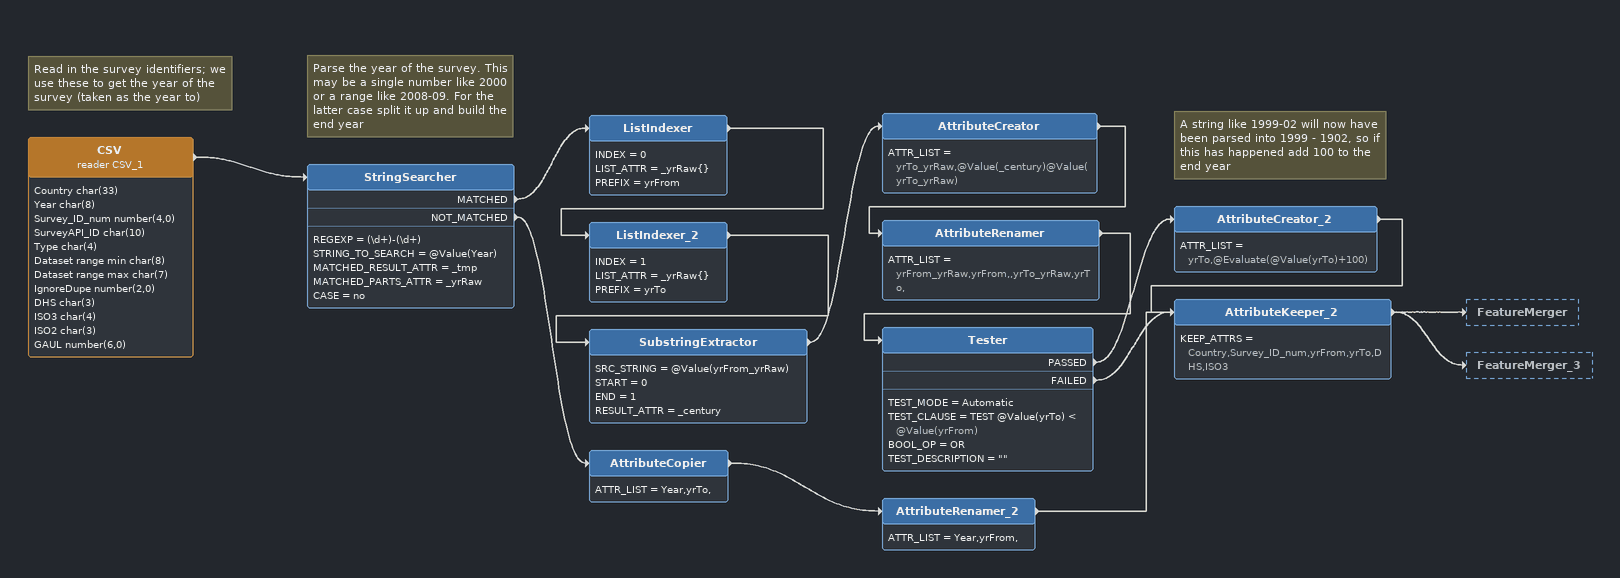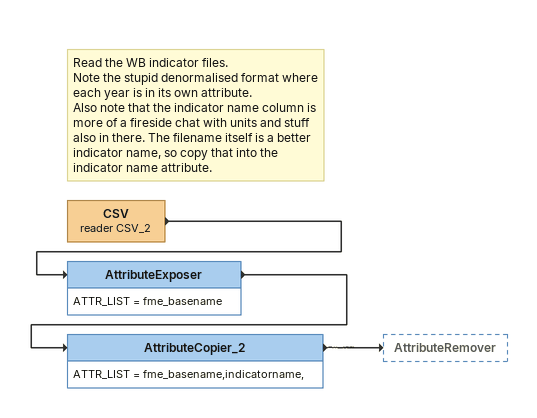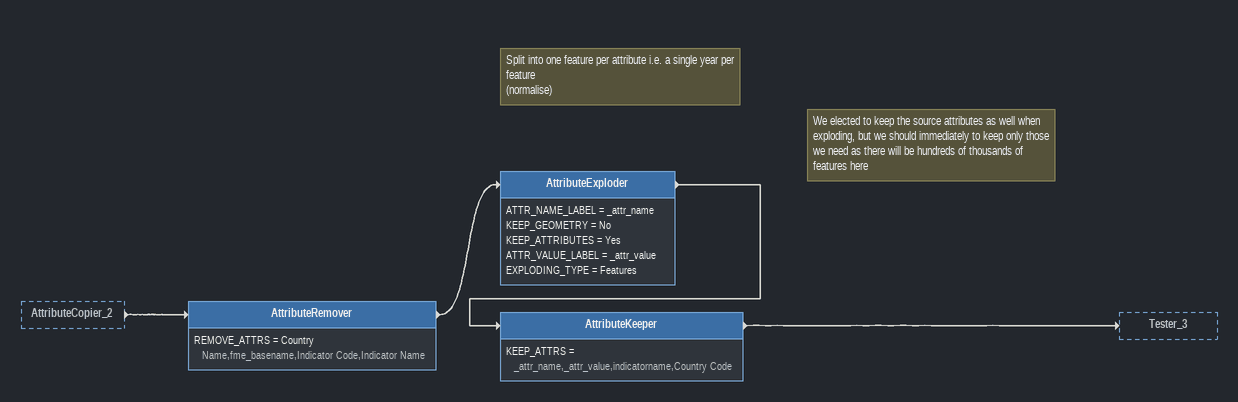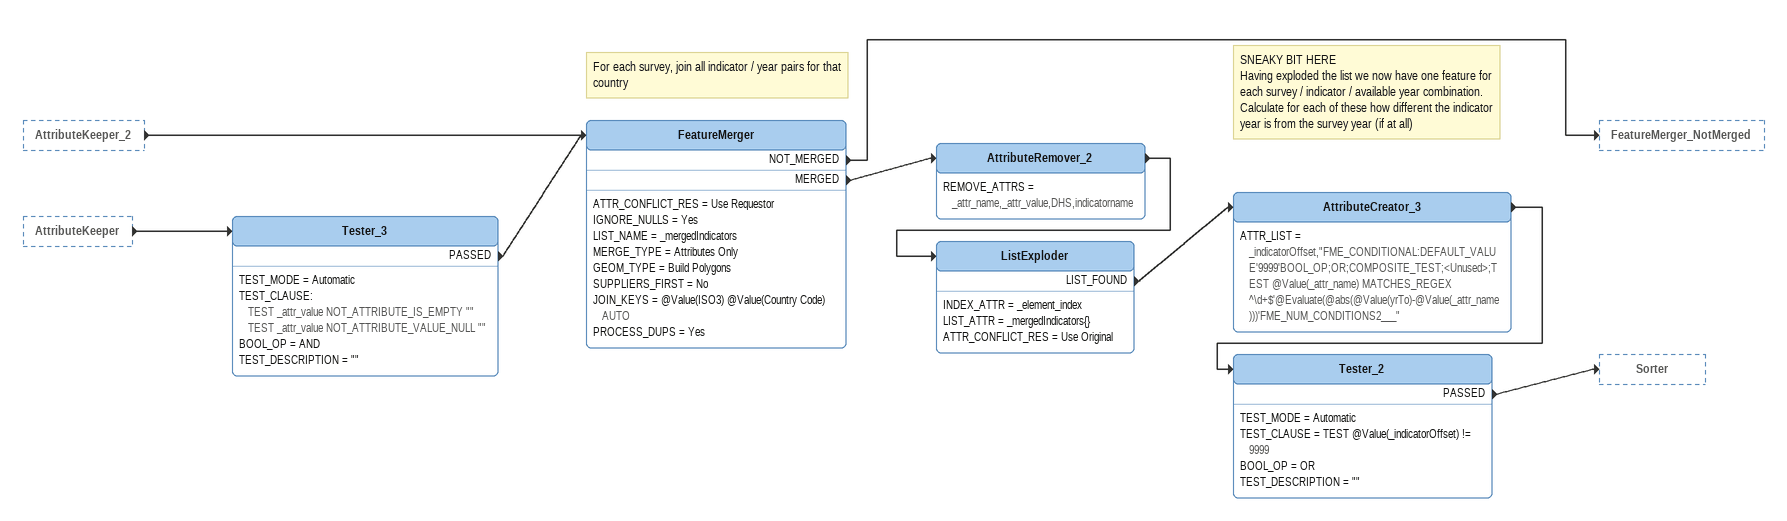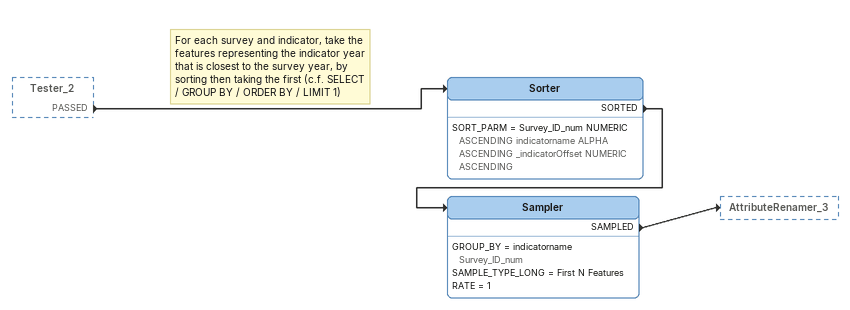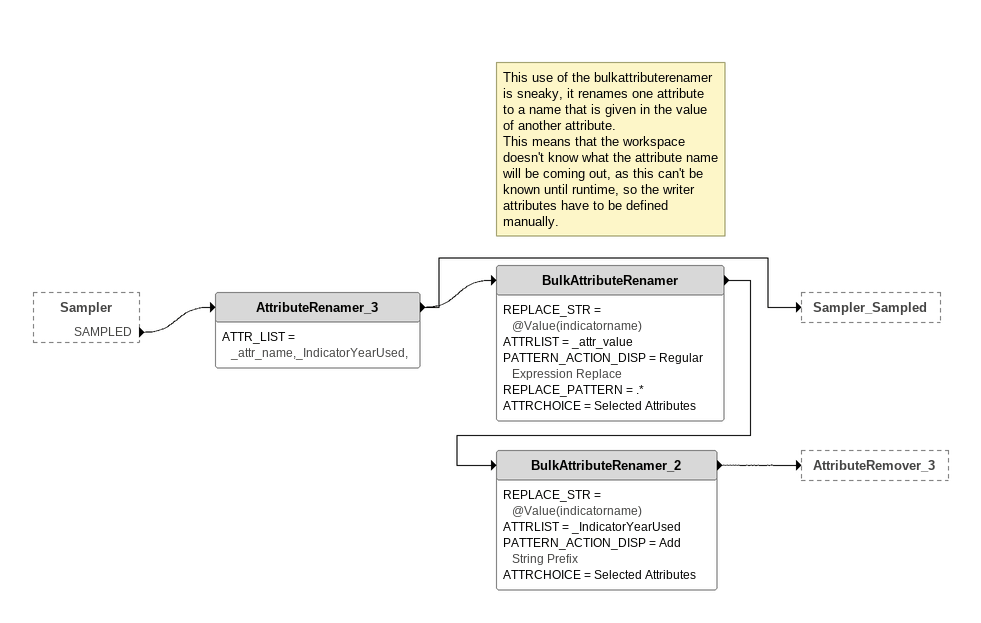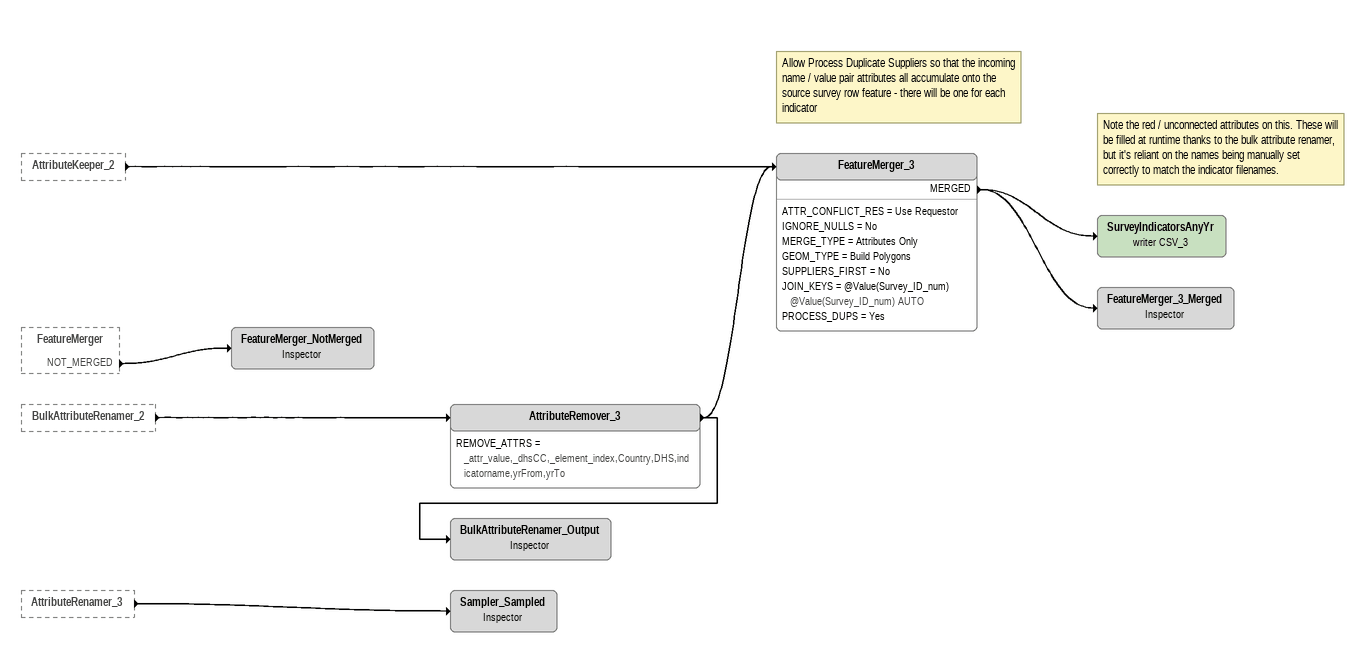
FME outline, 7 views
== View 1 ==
Note: Read in the survey identifiers; we use these to get the year of the survey (taken as the year to)
CSV (reader CSV_1)
    attributes: Country char(33), Year char(8), Survey_ID_num number(4,0), SurveyAPI_ID char(10), Type char(4), Dataset range min char(8), Dataset range max char(7), IgnoreDupe number(2,0), DHS char(3), ISO3 char(4), ISO2 char(3), GAUL number(6,0)
    -> StringSearcher
Note: Parse the year of the survey. This may be a single number like 2000 or a range like 2008-09. For the latter case split it up and build the end year
StringSearcher
    REGEXP = (\d+)-(\d+)
    STRING_TO_SEARCH = @Value(Year)
    MATCHED_RESULT_ATTR = _tmp
    MATCHED_PARTS_ATTR = _yrRaw
    CASE = no
    MATCHED -> ListIndexer
    NOT_MATCHED -> AttributeCopier
ListIndexer
    INDEX = 0
    LIST_ATTR = _yrRaw{}
    PREFIX = yrFrom
    -> ListIndexer_2
ListIndexer_2
    INDEX = 1
    LIST_ATTR = _yrRaw{}
    PREFIX = yrTo
    -> SubstringExtractor
SubstringExtractor
    SRC_STRING = @Value(yrFrom_yrRaw)
    START = 0
    END = 1
    RESULT_ATTR = _century
    -> AttributeCreator
AttributeCreator
    ATTR_LIST = yrTo_yrRaw,@Value(_century)@Value(yrTo_yrRaw)
    -> AttributeRenamer
AttributeRenamer
    ATTR_LIST = yrFrom_yrRaw,yrFrom,,yrTo_yrRaw,yrTo,
    -> Tester
Note: A string like 1999-02 will now have been parsed into 1999 - 1902, so if this has happened add 100 to the end year
Tester
    TEST_MODE = Automatic
    TEST_CLAUSE = TEST @Value(yrTo) < @Value(yrFrom)
    BOOL_OP = OR
    TEST_DESCRIPTION = ""
    PASSED -> AttributeCreator_2
    FAILED -> AttributeKeeper_2
AttributeCreator_2
    ATTR_LIST = yrTo,@Evaluate(@Value(yrTo)+100)
    -> AttributeKeeper_2
AttributeCopier
    ATTR_LIST = Year,yrTo,
    -> AttributeRenamer_2
AttributeRenamer_2
    ATTR_LIST = Year,yrFrom,
    -> AttributeKeeper_2
AttributeKeeper_2
    KEEP_ATTRS = Country,Survey_ID_num,yrFrom,yrTo,DHS,ISO3
    -> FeatureMerger
    -> FeatureMerger_3

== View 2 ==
Note: Read the WB indicator files. / Note the stupid denormalised format where each year is in its own attribute. / Also note that the indicator name column is more of a fireside chat with units and stuff also in there. The filename itself is a better indicator name, so copy that into the indicator name attribute.
CSV (reader CSV_2)
    -> AttributeExposer
AttributeExposer
    ATTR_LIST = fme_basename
    -> AttributeCopier_2
AttributeCopier_2
    ATTR_LIST = fme_basename,indicatorname,
    -> AttributeRemover

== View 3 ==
AttributeCopier_2 [outside]
    -> AttributeRemover
AttributeRemover
    REMOVE_ATTRS = Country Name,fme_basename,Indicator Code,Indicator Name
    -> AttributeExploder
Note: Split into one feature per attribute i.e. a single year per feature / (normalise)
AttributeExploder
    ATTR_NAME_LABEL = _attr_name
    KEEP_GEOMETRY = No
    KEEP_ATTRIBUTES = Yes
    ATTR_VALUE_LABEL = _attr_value
    EXPLODING_TYPE = Features
    -> AttributeKeeper
Note: We elected to keep the source attributes as well when exploding, but we should immediately to keep only those we need as there will be hundreds of thousands of features here
AttributeKeeper
    KEEP_ATTRS = _attr_name,_attr_value,indicatorname,Country Code
    -> Tester_3

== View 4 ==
AttributeKeeper_2 [outside]
    -> FeatureMerger
AttributeKeeper [outside]
    -> Tester_3
Tester_3
    TEST_MODE = Automatic
    TEST_CLAUSE:
      TEST _attr_value NOT_ATTRIBUTE_IS_EMPTY ""
      TEST _attr_value NOT_ATTRIBUTE_VALUE_NULL ""
    BOOL_OP = AND
    TEST_DESCRIPTION = ""
    PASSED -> FeatureMerger
Note: For each survey, join all indicator / year pairs for that country
FeatureMerger
    ATTR_CONFLICT_RES = Use Requestor
    IGNORE_NULLS = Yes
    LIST_NAME = _mergedIndicators
    MERGE_TYPE = Attributes Only
    GEOM_TYPE = Build Polygons
    SUPPLIERS_FIRST = No
    JOIN_KEYS = @Value(ISO3) @Value(Country Code) AUTO
    PROCESS_DUPS = Yes
    NOT_MERGED -> FeatureMerger_NotMerged
    MERGED -> AttributeRemover_2
AttributeRemover_2
    REMOVE_ATTRS = _attr_name,_attr_value,DHS,indicatorname
    -> ListExploder
ListExploder
    INDEX_ATTR = _element_index
    LIST_ATTR = _mergedIndicators{}
    ATTR_CONFLICT_RES = Use Original
    LIST_FOUND -> AttributeCreator_3
Note: SNEAKY BIT HERE / Having exploded the list we now have one feature for each survey / indicator / available year combination. / Calculate for each of these how different the indicator year is from the survey year (if at all)
AttributeCreator_3
    ATTR_LIST = _indicatorOffset,"FME_CONDITIONAL:DEFAULT_VALUE'9999'BOOL_OP;OR;COMPOSITE_TEST;<Unused>;TEST @Value(_attr_name) MATCHES_REGEX ^\d+$'@Evaluate(@abs(@Value(yrTo)-@Value(_attr_name)))'FME_NUM_CONDITIONS2___"
    -> Tester_2
Tester_2
    TEST_MODE = Automatic
    TEST_CLAUSE = TEST @Value(_indicatorOffset) != 9999
    BOOL_OP = OR
    TEST_DESCRIPTION = ""
    PASSED -> Sorter

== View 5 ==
Tester_2 [outside]
    PASSED -> Sorter
Note: For each survey and indicator, take the features representing the indicator year that is closest to the survey year, by sorting then taking the first (c.f. SELECT / GROUP BY / ORDER BY / LIMIT 1)
Sorter
    SORT_PARM = Survey_ID_num NUMERIC ASCENDING indicatorname ALPHA ASCENDING _indicatorOffset NUMERIC ASCENDING
    SORTED -> Sampler
Sampler
    GROUP_BY = indicatorname Survey_ID_num
    SAMPLE_TYPE_LONG = First N Features
    RATE = 1
    SAMPLED -> AttributeRenamer_3

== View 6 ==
Sampler [outside]
    SAMPLED -> AttributeRenamer_3
AttributeRenamer_3
    ATTR_LIST = _attr_name,_IndicatorYearUsed,
    -> BulkAttributeRenamer
    -> Sampler_Sampled
Note: This use of the bulkattributerenamer is sneaky, it renames one attribute to a name that is given in the value of another attribute. / This means that the workspace doesn't know what the attribute name will be coming out, as this can't be known until runtime, so the writer attributes have to be defined manually.
BulkAttributeRenamer
    REPLACE_STR = @Value(indicatorname)
    ATTRLIST = _attr_value
    PATTERN_ACTION_DISP = Regular Expression Replace
    REPLACE_PATTERN = .*
    ATTRCHOICE = Selected Attributes
    -> BulkAttributeRenamer_2
BulkAttributeRenamer_2
    REPLACE_STR = @Value(indicatorname)
    ATTRLIST = _IndicatorYearUsed
    PATTERN_ACTION_DISP = Add String Prefix
    ATTRCHOICE = Selected Attributes
    -> AttributeRemover_3

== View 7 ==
AttributeKeeper_2 [outside]
    -> FeatureMerger_3
FeatureMerger [outside]
    NOT_MERGED -> FeatureMerger_NotMerged
BulkAttributeRenamer_2 [outside]
    -> AttributeRemover_3
AttributeRenamer_3 [outside]
    -> Sampler_Sampled
AttributeRemover_3
    REMOVE_ATTRS = _attr_value,_dhsCC,_element_index,Country,DHS,indicatorname,yrFrom,yrTo
    -> BulkAttributeRenamer_Output
    -> FeatureMerger_3
Note: Allow Process Duplicate Suppliers so that the incoming name / value pair attributes all accumulate onto the source survey row feature - there will be one for each indicator
FeatureMerger_3
    ATTR_CONFLICT_RES = Use Requestor
    IGNORE_NULLS = No
    MERGE_TYPE = Attributes Only
    GEOM_TYPE = Build Polygons
    SUPPLIERS_FIRST = No
    JOIN_KEYS = @Value(Survey_ID_num) @Value(Survey_ID_num) AUTO
    PROCESS_DUPS = Yes
    MERGED -> FeatureMerger_3_Merged
    MERGED -> SurveyIndicatorsAnyYr (writer CSV_3)
Note: Note the red / unconnected attributes on this. These will be filled at runtime thanks to the bulk attribute renamer, but it's reliant on the names being manually set correctly to match the indicator filenames.
SurveyIndicatorsAnyYr (writer CSV_3)
FeatureMerger_3_Merged: Inspector
BulkAttributeRenamer_Output: Inspector
Sampler_Sampled: Inspector
FeatureMerger_NotMerged: Inspector
